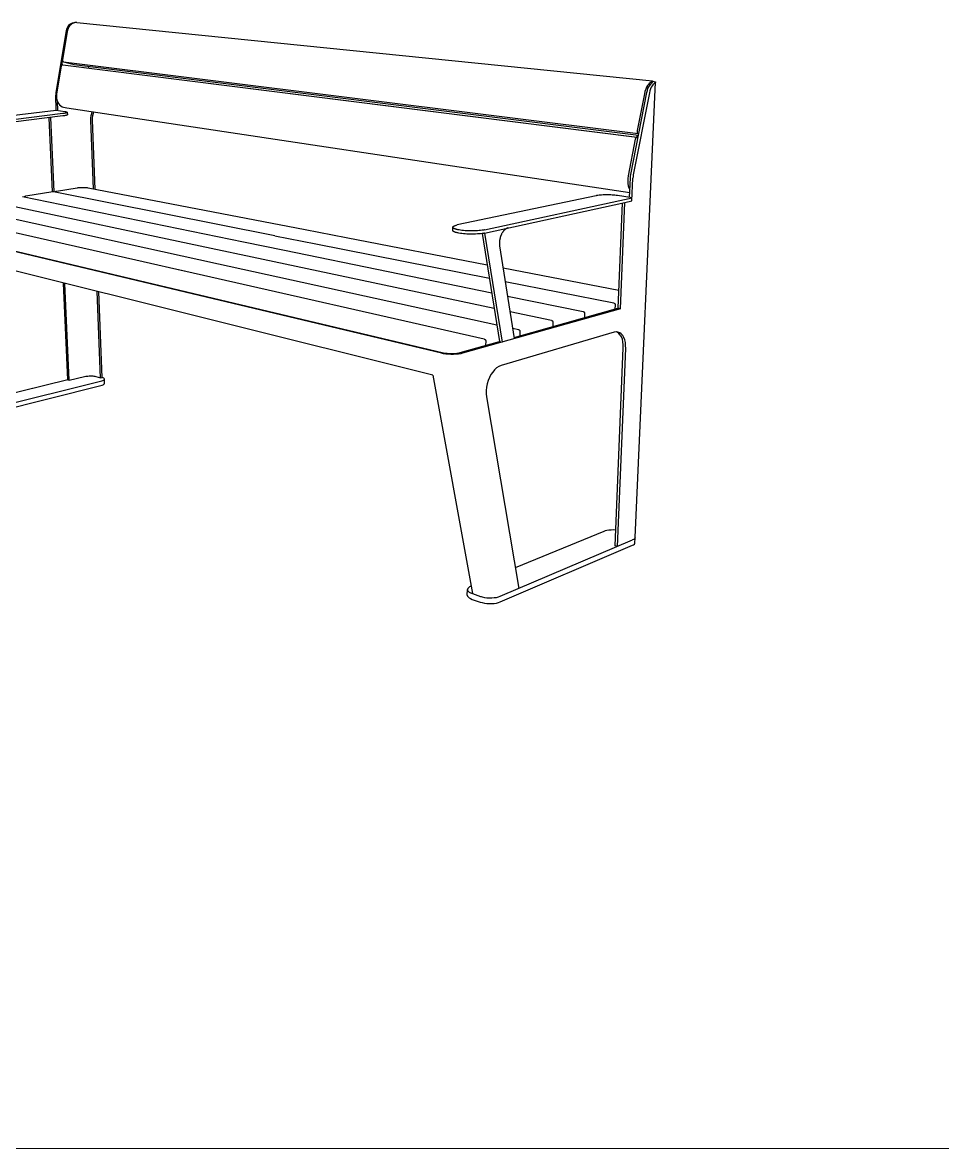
# Model space of a CAD drawing. Header units: millimetres. Extents: x 4001 to 9794, y -321 to 3726.
# Drawn here: x 5040 to 6898, y -321 to 1953 of the extents above; entities that cross this region are included whole.
import ezdxf

# ---------------------------------------------------------------- set-up
doc = ezdxf.new("R2010")
doc.units = ezdxf.units.MM
doc.header["$MEASUREMENT"] = 0
doc.layers.add('Domyślny', color=7, linetype='Continuous', true_color=0x000000)
doc.layers.add('Utwórz2D linie widoczne', color=7, linetype='Continuous', true_color=0x000000)

msp = doc.modelspace()

# ---------------------------------------------------------------- linework, layer by layer
at = {"layer": 'Domyślny'}
msp.add_line((5964.8, 794), (5966.6, 793.5), dxfattribs=at)
at = {"layer": 'Domyślny', "color": 18, "lineweight": 15, "true_color": 0x000000}
msp.add_line((9788.8, -321.4), (4001.5, -321.4), dxfattribs=at)
at = {"layer": 'Utwórz2D linie widoczne'}
for p, q in [((5128.7, 1937.2), (5107.7, 1811.6)), ((5130.6, 1934.5), (5121.1, 1878.2)), ((5129.4, 1940.1), (5128.7, 1937.2)), ((5130.4, 1942.9), (5129.4, 1940.1)), ((5131.8, 1945.5), (5130.4, 1942.9)), ((5131.4, 1938), (5130.6, 1934.5)), ((5132.6, 1941.3), (5131.4, 1938)), ((5133.5, 1947.7), (5131.8, 1945.5)), ((5134.1, 1944.3), (5132.6, 1941.3)), ((5134.8, 1948.9), (5133.5, 1947.7)), ((5136.1, 1947), (5134.1, 1944.3)), ((5134.6, 1944.9), (5134.7, 1945.2)), ((5134.7, 1945.2), (5135.4, 1946)), ((5135.5, 1949.5), (5134.8, 1948.9)), ((5136.5, 1950.2), (5135.5, 1949.5)), ((5137.6, 1948.6), (5136.1, 1947)), ((5136.4, 1947.4), (5136.5, 1947.4)), ((5136.4, 1947.3), (5136.4, 1947.4)), ((5137.6, 1950.7), (5136.5, 1950.2)), ((5137.9, 1950.9), (5137.6, 1950.7)), ((5139.2, 1950.1), (5137.6, 1948.6)), ((5139.2, 1951.4), (5137.9, 1950.9)), ((5140.6, 1951.8), (5139.2, 1951.4)), ((5140.7, 1951.1), (5139.2, 1950.1)), ((5142.2, 1952), (5140.6, 1951.8)), ((5142.1, 1951.9), (5140.7, 1951.1)), ((5142.6, 1952.1), (5142.1, 1951.9)), ((5142.5, 1952), (5142.2, 1952)), ((5142.2, 1952), (5142.4, 1952)), ((5144, 1952.6), (5142.6, 1952.1)), ((5145.1, 1953), (5144, 1952.6)), ((5145.8, 1953.1), (5145.1, 1953)), ((5146.9, 1953.3), (5145.8, 1953.1)), ((5147.3, 1953.3), (5146.9, 1953.3)), ((5149.4, 1953.3), (5147.3, 1953.3)), ((5149.9, 1953.3), (5149.4, 1953.3)), ((5150.2, 1953.3), (5149.9, 1953.3)), ((5150.2, 1953.3), (6312.1, 1835.2)), ((5118.8, 1865.7), (5118.6, 1865.1)), ((5119, 1866.3), (5118.8, 1865.7)), ((5119.3, 1866.8), (5119, 1866.3)), ((5119.7, 1867.3), (5119.3, 1866.8)), ((5120.1, 1867.7), (5119.7, 1867.3)), ((5119.9, 1867.5), (5121.3, 1875.9)), ((5120.6, 1867.9), (5120.1, 1867.7)), ((5121.1, 1868.1), (5120.6, 1867.9)), ((5121.1, 1878.2), (5121.1, 1877.5)), ((5121.1, 1877.5), (5121.1, 1876.9)), ((5121.1, 1876.9), (5121.2, 1876.3)), ((5121.6, 1868.1), (5121.1, 1868.1)), ((5121.2, 1876.3), (5121.4, 1875.7)), ((5121.4, 1875.7), (5121.7, 1875.1)), ((5121.6, 1868.1), (6280.9, 1721.9)), ((5122.1, 1868.1), (5121.6, 1868.1)), ((5121.7, 1875.1), (5122, 1874.7)), ((5122, 1874.7), (5122.5, 1874.3)), ((5122.1, 1868.1), (6281.4, 1721.8)), ((5122.5, 1874.3), (5122.9, 1874)), ((5122.9, 1874), (5123.4, 1873.8)), ((5123.4, 1873.8), (5145, 1868.7)), ((5123.4, 1873.8), (6283.2, 1729.4)), ((5144.6, 1868.5), (6284.1, 1725.8)), ((5118.6, 1865.1), (5109.2, 1809)), ((5174.4, 1861.5), (5174.3, 1865.1)), ((6277.3, 913), (6318.6, 1832.8)), ((6300.4, 1822.4), (6298.6, 1818.4)), ((6302.5, 1826), (6300.4, 1822.4)), ((6304.1, 1828.2), (6302.5, 1826)), ((6303.3, 1819.7), (6304.9, 1823.1)), ((6305.9, 1830.1), (6304.1, 1828.2)), ((6304.9, 1823.1), (6306.8, 1826.1)), ((6307.4, 1831.5), (6305.9, 1830.1)), ((6306.8, 1826.1), (6308.1, 1827.8)), ((6308.9, 1832.6), (6307.4, 1831.5)), ((6308.1, 1827.8), (6308.7, 1828.6)), ((6310, 1822.6), (6308.3, 1819.2)), ((6308.7, 1828.6), (6309.6, 1829.5)), ((6309.3, 1832.9), (6308.9, 1832.6)), ((6310.7, 1833.7), (6309.3, 1832.9)), ((6309.6, 1829.5), (6310, 1829.9)), ((6310, 1829.9), (6310.6, 1830.5)), ((6311.8, 1825.6), (6310, 1822.6)), ((6310.6, 1830.5), (6311.3, 1831.3)), ((6311.8, 1834.2), (6310.7, 1833.7)), ((6311.3, 1831.3), (6311.4, 1831.4)), ((6311.4, 1831.4), (6311.8, 1832)), ((6312.3, 1834.3), (6311.8, 1834.2)), ((6311.8, 1832), (6312.2, 1832.3)), ((6313.2, 1827.3), (6311.8, 1825.6)), ((6312.1, 1835.2), (6312.2, 1835.2)), ((6312.2, 1835.2), (6312.5, 1834.8)), ((6312.2, 1835.2), (6312.2, 1835.2)), ((6312.2, 1832.5), (6312.4, 1832.8)), ((6312.2, 1832.3), (6312.2, 1832.5)), ((6312.5, 1834.7), (6312.3, 1834.3)), ((6312.4, 1834.9), (6313, 1834.8)), ((6312.4, 1832.9), (6312.5, 1834.8)), ((6312.4, 1832.8), (6312.4, 1832.9)), ((6312.5, 1834.8), (6312.5, 1834.7)), ((6313, 1834.8), (6315.3, 1834.3)), ((6313.8, 1828.1), (6313.2, 1827.3)), ((6314.7, 1829), (6313.8, 1828.1)), ((6315.6, 1829.8), (6314.7, 1829)), ((6315.3, 1834.3), (6317.1, 1833.8)), ((6315.7, 1830), (6315.6, 1829.8)), ((6316.5, 1830.8), (6315.7, 1830)), ((6317.3, 1831.4), (6316.5, 1830.8)), ((6317.1, 1833.8), (6318.2, 1833.3)), ((6317.8, 1831.9), (6317.3, 1831.4)), ((6318.3, 1832.2), (6317.8, 1831.9)), ((6318.2, 1833.3), (6318.6, 1832.8)), ((6318.6, 1832.8), (6318.3, 1832.2)), ((6318.3, 1832.2), (6318.3, 1832.2)), ((5107.7, 1811.6), (5107.4, 1809.2)), ((5107.4, 1809.2), (5107.4, 1806.7)), ((5108.6, 1776.2), (5107.4, 1806.7)), ((5109.2, 1809), (5108.8, 1804.9)), ((5108.8, 1804.9), (5109, 1800.9)), ((5109, 1800.9), (5109.7, 1797)), ((6268.6, 1646.1), (6301, 1812.1)), ((6306.1, 1811.6), (6273.6, 1645.4)), ((6296, 1809.4), (6281.4, 1735)), ((6297.1, 1814), (6296, 1809.4)), ((6298.6, 1818.4), (6297.1, 1814)), ((6301, 1812.1), (6302, 1816)), ((6302, 1816), (6303.3, 1819.7)), ((6307, 1815.5), (6306.1, 1811.6)), ((6308.3, 1819.2), (6307, 1815.5)), ((4812, 1740.3), (5108.6, 1776.2)), ((5108.6, 1776.2), (5125.8, 1773.6)), ((5109.7, 1797), (5111, 1793.3)), ((5111.5, 1775.8), (5110.7, 1794.1)), ((5111, 1793.3), (5112.7, 1790)), ((5112.7, 1790), (5114.9, 1787.2)), ((5114.9, 1787.2), (5117.5, 1784.9)), ((5117.5, 1784.9), (5120.3, 1783.2)), ((5120.3, 1783.2), (5123.4, 1782.2)), ((5123.4, 1782.2), (5129.9, 1780.8)), ((5129.9, 1780.8), (6266.6, 1610)), ((5121.6, 1769.2), (4842.8, 1734.8)), ((5121.8, 1764.5), (4843.1, 1729.9)), ((5100.9, 1611.6), (5094.4, 1761.1)), ((5097.2, 1761.4), (5103.7, 1611.5)), ((5123.2, 1769.4), (5121.6, 1769.2)), ((5123.7, 1764.7), (5121.8, 1764.5)), ((5124.8, 1769.6), (5123.2, 1769.4)), ((5125.4, 1765), (5123.7, 1764.7)), ((5126.2, 1769.9), (5124.8, 1769.6)), ((5126.2, 1765.2), (5125.4, 1765)), ((5125.8, 1773.6), (5126.4, 1773.5)), ((5126.8, 1770), (5126.2, 1769.9)), ((5127, 1765.3), (5126.2, 1765.2)), ((5126.4, 1773.5), (5127, 1773.4)), ((5127.5, 1770.2), (5126.8, 1770)), ((5127, 1773.4), (5127.5, 1773.3)), ((5127.7, 1765.5), (5127, 1765.3)), ((5127.5, 1773.3), (5128.1, 1773.2)), ((5128, 1770.3), (5127.5, 1770.2)), ((5128.3, 1765.7), (5127.7, 1765.5)), ((5128.5, 1770.5), (5128, 1770.3)), ((5128.1, 1773.2), (5128.6, 1773.1)), ((5128.6, 1765.8), (5128.3, 1765.7)), ((5128.8, 1770.5), (5128.5, 1770.5)), ((5128.6, 1773.1), (5128.8, 1773)), ((5128.9, 1765.9), (5128.6, 1765.8)), ((5128.8, 1773), (5129, 1772.9)), ((5129, 1770.6), (5128.8, 1770.5)), ((5129.2, 1766), (5128.9, 1765.9)), ((5129, 1772.9), (5129.2, 1772.9)), ((5129.2, 1770.7), (5129, 1770.6)), ((5129.2, 1772.9), (5129.4, 1772.8)), ((5129.4, 1770.8), (5129.2, 1770.7)), ((5129.4, 1766), (5129.2, 1766)), ((5129.4, 1772.8), (5129.6, 1772.7)), ((5129.6, 1770.8), (5129.4, 1770.8)), ((5129.7, 1766.1), (5129.4, 1766)), ((5129.6, 1772.7), (5129.7, 1772.7)), ((5129.8, 1770.9), (5129.6, 1770.8)), ((5129.7, 1772.7), (5129.8, 1772.6)), ((5129.8, 1766.2), (5129.7, 1766.1)), ((5129.8, 1772.6), (5129.9, 1772.6)), ((5129.9, 1771), (5129.8, 1770.9)), ((5129.9, 1766.2), (5129.8, 1766.2)), ((5129.9, 1772.6), (5130, 1772.6)), ((5130, 1771), (5129.9, 1771)), ((5130, 1766.3), (5129.9, 1766.2)), ((5130, 1772.6), (5130, 1772.5)), ((5130, 1772.5), (5130.1, 1772.5)), ((5130.1, 1771.1), (5130, 1771)), ((5130, 1771), (5130, 1771)), ((5130.1, 1766.3), (5130, 1766.3)), ((5130.1, 1772.5), (5130.2, 1772.4)), ((5130.2, 1771.1), (5130.1, 1771.1)), ((5130.2, 1766.4), (5130.1, 1766.3)), ((5130.2, 1772.4), (5130.2, 1772.4)), ((5130.2, 1772.4), (5130.3, 1772.4)), ((5130.3, 1771.2), (5130.2, 1771.2)), ((5130.2, 1771.2), (5130.2, 1771.1)), ((5130.3, 1766.5), (5130.2, 1766.4)), ((5130.2, 1766.4), (5130.2, 1766.4)), ((5130.3, 1772.4), (5130.3, 1772.4)), ((5130.3, 1772.4), (5130.3, 1772.3)), ((5130.3, 1772.3), (5130.4, 1772.3)), ((5130.4, 1771.3), (5130.3, 1771.3)), ((5130.3, 1771.3), (5130.3, 1771.2)), ((5130.4, 1766.5), (5130.3, 1766.5)), ((5130.4, 1772.3), (5130.4, 1772.3)), ((5130.4, 1772.3), (5130.4, 1772.3)), ((5130.4, 1772.3), (5130.4, 1772.3)), ((5130.4, 1772.3), (5130.5, 1772.2)), ((5130.5, 1771.4), (5130.4, 1771.3)), ((5130.4, 1771.3), (5130.4, 1771.3)), ((5130.4, 1771.3), (5130.4, 1771.3)), ((5130.4, 1771.3), (5130.4, 1771.3)), ((5130.5, 1766.6), (5130.4, 1766.5)), ((5130.4, 1766.5), (5130.4, 1766.5)), ((5130.5, 1772.2), (5130.5, 1772.2)), ((5130.5, 1772.2), (5130.5, 1772.2)), ((5130.5, 1772.2), (5130.5, 1772.2)), ((5130.5, 1772.2), (5130.5, 1772.2)), ((5130.5, 1772.2), (5130.6, 1772.1)), ((5130.6, 1771.5), (5130.5, 1771.4)), ((5130.5, 1771.4), (5130.5, 1771.4)), ((5130.5, 1771.4), (5130.5, 1771.4)), ((5130.5, 1771.4), (5130.5, 1771.4)), ((5130.5, 1771.4), (5130.5, 1771.4)), ((5130.6, 1766.6), (5130.5, 1766.6)), ((5130.5, 1766.6), (5130.5, 1766.6)), ((5130.5, 1766.6), (5130.5, 1766.6)), ((5130.6, 1772.1), (5130.6, 1772.1)), ((5130.6, 1772.1), (5130.6, 1772.1)), ((5130.6, 1772.1), (5130.6, 1772.1)), ((5130.6, 1772.1), (5130.6, 1772.1)), ((5130.6, 1772.1), (5130.6, 1772)), ((5130.6, 1772), (5130.6, 1772)), ((5130.6, 1772), (5130.6, 1772)), ((5130.6, 1772), (5130.7, 1772)), ((5130.7, 1771.6), (5130.6, 1771.6)), ((5130.6, 1771.6), (5130.6, 1771.6)), ((5130.6, 1771.6), (5130.6, 1771.6)), ((5130.6, 1771.6), (5130.6, 1771.5)), ((5130.6, 1771.5), (5130.6, 1771.5)), ((5130.6, 1771.5), (5130.6, 1771.5)), ((5130.6, 1771.5), (5130.6, 1771.5)), ((5130.6, 1771.5), (5130.6, 1771.5)), ((5130.7, 1766.7), (5130.6, 1766.7)), ((5130.6, 1766.7), (5130.6, 1766.7)), ((5130.6, 1766.7), (5130.6, 1766.7)), ((5130.6, 1766.7), (5130.6, 1766.6)), ((5130.7, 1772), (5130.7, 1772)), ((5130.7, 1772), (5130.7, 1771.9)), ((5130.7, 1771.9), (5130.7, 1771.9)), ((5130.7, 1771.9), (5130.7, 1771.9)), ((5130.7, 1771.9), (5130.7, 1771.9)), ((5130.7, 1771.9), (5130.7, 1771.9)), ((5130.7, 1771.9), (5130.7, 1771.8)), ((5130.7, 1771.8), (5130.9, 1767.2)), ((5130.7, 1771.8), (5130.7, 1771.8)), ((5130.7, 1771.8), (5130.7, 1771.8)), ((5130.7, 1771.8), (5130.7, 1771.8)), ((5130.7, 1771.8), (5130.7, 1771.8)), ((5130.7, 1771.8), (5130.7, 1771.7)), ((5130.7, 1771.7), (5130.7, 1771.7)), ((5130.7, 1771.7), (5130.7, 1771.7)), ((5130.7, 1771.7), (5130.7, 1771.7)), ((5130.7, 1771.7), (5130.7, 1771.7)), ((5130.7, 1771.7), (5130.7, 1771.6)), ((5130.7, 1771.6), (5130.7, 1771.6)), ((5130.8, 1766.8), (5130.7, 1766.8)), ((5130.7, 1766.8), (5130.7, 1766.8)), ((5130.7, 1766.8), (5130.7, 1766.8)), ((5130.7, 1766.8), (5130.7, 1766.8)), ((5130.7, 1766.8), (5130.7, 1766.7)), ((5130.9, 1767), (5130.8, 1767)), ((5130.8, 1767), (5130.8, 1767)), ((5130.8, 1767), (5130.8, 1767)), ((5130.8, 1767), (5130.8, 1767)), ((5130.8, 1767), (5130.8, 1766.9)), ((5130.8, 1766.9), (5130.8, 1766.9)), ((5130.8, 1766.9), (5130.8, 1766.9)), ((5130.8, 1766.9), (5130.8, 1766.9)), ((5130.8, 1766.9), (5130.8, 1766.9)), ((5130.8, 1766.9), (5130.8, 1766.9)), ((5130.8, 1766.9), (5130.8, 1766.9)), ((5130.8, 1766.9), (5130.8, 1766.9)), ((5130.8, 1766.9), (5130.8, 1766.8)), ((5130.9, 1767.2), (5130.9, 1767.2)), ((5130.9, 1767.2), (5130.9, 1767.2)), ((5130.9, 1767.2), (5130.9, 1767.1)), ((5130.9, 1767.1), (5130.9, 1767.1)), ((5130.9, 1767.1), (5130.9, 1767.1)), ((5130.9, 1767.1), (5130.9, 1767.1)), ((5130.9, 1767.1), (5130.9, 1767.1)), ((5130.9, 1767.1), (5130.9, 1767.1)), ((5130.9, 1767.1), (5130.9, 1767.1)), ((5130.9, 1767.1), (5130.9, 1767.1)), ((5130.9, 1767.1), (5130.9, 1767)), ((5130.9, 1767), (5130.9, 1767)), ((5130.9, 1767), (5130.9, 1767)), ((5130.9, 1767), (5130.9, 1767)), ((5130.9, 1767), (5130.9, 1767)), ((5178.3, 1755.4), (5178.4, 1760.4)), ((5183.5, 1617.4), (5178.3, 1755.4)), ((5178.4, 1760.4), (5179, 1765.2)), ((5179, 1765.2), (5180, 1769.6)), ((5180, 1769.6), (5181.3, 1773.1)), ((5181.9, 1755.9), (5182, 1760.8)), ((5187.1, 1616.7), (5181.9, 1755.9)), ((5182, 1760.8), (5182.6, 1765.6)), ((5182.6, 1765.6), (5183.6, 1770.1)), ((5183.6, 1770.1), (5184.5, 1772.6)), ((6281.4, 1735), (6281.3, 1734.2)), ((6281.3, 1734.2), (6281.3, 1733.3)), ((6281.3, 1733.3), (6281.3, 1732.5)), ((6281.3, 1732.5), (6281.5, 1731.7)), ((6281.5, 1731.7), (6281.7, 1731)), ((6281.7, 1731), (6282, 1730.4)), ((6282, 1730.4), (6282.4, 1729.9)), ((6282.4, 1729.9), (6282.8, 1729.6)), ((6282.8, 1729.6), (6283.2, 1729.4)), ((6283.2, 1729.4), (6284.8, 1729)), ((6277.7, 1717.7), (6263.3, 1643.7)), ((6277.9, 1718.5), (6277.7, 1717.7)), ((6278.2, 1719.3), (6277.9, 1718.5)), ((6278.6, 1720), (6278.2, 1719.3)), ((6279, 1720.7), (6278.6, 1720)), ((6279.4, 1721.2), (6279, 1720.7)), ((6279.9, 1721.5), (6279.4, 1721.2)), ((6280.4, 1721.8), (6279.9, 1721.5)), ((6280.9, 1721.9), (6280.4, 1721.8)), ((6281.4, 1721.8), (6280.9, 1721.9)), ((6281.2, 1721.8), (6281.4, 1726.5)), ((6283.3, 1721.3), (6281.4, 1721.8)), ((6262.5, 1638.4), (6262.3, 1633.1)), ((6263.3, 1643.7), (6262.5, 1638.4)), ((6266.1, 1599.8), (6267.8, 1639.8)), ((6267.8, 1639.8), (6268.1, 1642.9)), ((6268.1, 1642.9), (6268.6, 1646.1)), ((6270.9, 1593), (6272.8, 1639)), ((6273.1, 1642.2), (6272.8, 1639)), ((6273.6, 1645.4), (6273.1, 1642.2)), ((5109.1, 1612.8), (5150.4, 1619.4)), ((5150.4, 1619.4), (5151.7, 1619.5)), ((5151.7, 1619.5), (5153, 1619.7)), ((5153, 1619.7), (5154.4, 1619.8)), ((5154.4, 1619.8), (5155.8, 1620)), ((5155.8, 1620), (5157.4, 1620.1)), ((5157.4, 1620.1), (5159, 1620.1)), ((5159, 1620.1), (5160.6, 1620.2)), ((5160.6, 1620.2), (5162.2, 1620.2)), ((5162.2, 1620.2), (5163.9, 1620.2)), ((5163.9, 1620.2), (5165.4, 1620.2)), ((5165.4, 1620.2), (5167, 1620.1)), ((5167, 1620.1), (5168.4, 1620)), ((5168.4, 1620), (5169.7, 1619.9)), ((5169.7, 1619.9), (5171, 1619.7)), ((5171, 1619.7), (5172.1, 1619.6)), ((5172.1, 1619.6), (5172.6, 1619.5)), ((5172.6, 1619.5), (5173.1, 1619.4)), ((5173.1, 1619.4), (5611.3, 1534.9)), ((6262.3, 1633.1), (6262.6, 1628)), ((6262.6, 1628), (6263.5, 1623.3)), ((6263.5, 1623.3), (6264.9, 1619.1)), ((6264.9, 1619.1), (6266.7, 1615.5)), ((6266.7, 1615.5), (6266.8, 1615.4)), ((5040.4, 1601.8), (5486.6, 1510.3)), ((5044.6, 1601), (5044.7, 1601)), ((5044.7, 1601.3), (5044.8, 1601.4)), ((5044.7, 1601.2), (5044.7, 1601.3)), ((5044.7, 1601.1), (5044.7, 1601.2)), ((5044.7, 1601), (5044.7, 1601.1)), ((5044.8, 1601.5), (5044.9, 1601.6)), ((5044.8, 1601.4), (5044.8, 1601.5)), ((5044.9, 1601.6), (5044.9, 1601.7)), ((5044.9, 1601.7), (5045, 1601.7)), ((5045, 1601.8), (5045.1, 1601.9)), ((5045, 1601.7), (5045, 1601.8)), ((5045.1, 1602), (5045.2, 1602.1)), ((5045.1, 1601.9), (5045.1, 1602)), ((5045.2, 1602.1), (5045.3, 1602.2)), ((5045.2, 1602.1), (5045.2, 1602.1)), ((5045.3, 1602.2), (5045.4, 1602.3)), ((5045.4, 1602.3), (5045.5, 1602.4)), ((5045.4, 1602.3), (5045.4, 1602.3)), ((5045.5, 1602.4), (5045.6, 1602.5)), ((5045.6, 1602.5), (5045.7, 1602.5)), ((5045.7, 1602.5), (5045.7, 1602.6)), ((5045.7, 1602.6), (5045.8, 1602.6)), ((5045.8, 1602.6), (5045.9, 1602.7)), ((5045.9, 1602.7), (5046, 1602.7)), ((5046, 1602.7), (5046.1, 1602.8)), ((5046.1, 1602.8), (5046.2, 1602.8)), ((5046.2, 1602.8), (5046.2, 1602.9)), ((5046.2, 1602.9), (5046.3, 1602.9)), ((5046.3, 1602.9), (5046.4, 1602.9)), ((5046.4, 1602.9), (5046.5, 1602.9)), ((5046.5, 1602.9), (5046.6, 1603)), ((5046.6, 1603), (5046.7, 1603)), ((5046.7, 1603), (5046.8, 1603)), ((5046.8, 1603), (5046.9, 1603)), ((5046.9, 1603), (5101.8, 1611.7)), ((5101.8, 1611.7), (5102.8, 1611.7)), ((5102.8, 1611.7), (5549.9, 1522.8)), ((5106.9, 1610.9), (5107, 1611)), ((5106.9, 1610.9), (5106.9, 1610.9)), ((5107, 1611.2), (5107.1, 1611.3)), ((5107, 1611.1), (5107, 1611.2)), ((5107, 1611), (5107, 1611.1)), ((5107.1, 1611.4), (5107.2, 1611.5)), ((5107.1, 1611.3), (5107.1, 1611.4)), ((5107.2, 1611.6), (5107.3, 1611.7)), ((5107.2, 1611.5), (5107.2, 1611.6)), ((5107.2, 1611.5), (5107.2, 1611.5)), ((5107.3, 1611.7), (5107.4, 1611.8)), ((5107.4, 1611.8), (5107.5, 1611.9)), ((5107.4, 1611.8), (5107.4, 1611.8)), ((5107.5, 1612), (5107.6, 1612.1)), ((5107.5, 1611.9), (5107.5, 1612)), ((5107.6, 1612.1), (5107.7, 1612.1)), ((5107.7, 1612.1), (5107.7, 1612.2)), ((5107.7, 1612.2), (5107.8, 1612.2)), ((5107.8, 1612.2), (5107.9, 1612.3)), ((5107.9, 1612.3), (5107.9, 1612.4)), ((5107.9, 1612.4), (5108, 1612.4)), ((5108, 1612.4), (5108.1, 1612.5)), ((5108.1, 1612.5), (5108.2, 1612.5)), ((5108.2, 1612.5), (5108.3, 1612.6)), ((5108.3, 1612.6), (5108.3, 1612.6)), ((5108.3, 1612.6), (5108.4, 1612.6)), ((5108.4, 1612.6), (5108.5, 1612.7)), ((5108.5, 1612.7), (5108.6, 1612.7)), ((5108.6, 1612.7), (5108.7, 1612.7)), ((5108.7, 1612.7), (5108.8, 1612.8)), ((5108.8, 1612.8), (5108.9, 1612.8)), ((5108.9, 1612.8), (5108.9, 1612.8)), ((5108.9, 1612.8), (5109, 1612.8)), ((5109, 1612.8), (5109.1, 1612.8)), ((6198.6, 1603.5), (5918, 1544.3)), ((5973.4, 1534.4), (6271.1, 1599.1)), ((6199.4, 1603.7), (6198.6, 1603.5)), ((6200.3, 1603.8), (6199.4, 1603.7)), ((6202.3, 1604.1), (6200.3, 1603.8)), ((6204.6, 1604.4), (6202.3, 1604.1)), ((6207, 1604.7), (6204.6, 1604.4)), ((6209.7, 1604.8), (6207, 1604.7)), ((6212.6, 1605), (6209.7, 1604.8)), ((6215.6, 1605.1), (6212.6, 1605)), ((6218.7, 1605.1), (6215.6, 1605.1)), ((6221.8, 1605.1), (6218.7, 1605.1)), ((6225, 1605), (6221.8, 1605.1)), ((6228, 1604.9), (6225, 1605)), ((6231, 1604.7), (6228, 1604.9)), ((6233.9, 1604.5), (6231, 1604.7)), ((6236.6, 1604.2), (6233.9, 1604.5)), ((6239.1, 1603.9), (6236.6, 1604.2)), ((6241.4, 1603.6), (6239.1, 1603.9)), ((6271.1, 1599.1), (6241.4, 1603.6)), ((6256.3, 1589.9), (6270.9, 1593)), ((4842.3, 1570.5), (5284, 1470.3)), ((4910.2, 1581.3), (5436.3, 1465.9)), ((4976.2, 1591.7), (5421.2, 1497.4)), ((5973.3, 1527.9), (6256.3, 1589.9)), ((6251.3, 1588.8), (6242.6, 1376.2)), ((6247.5, 1375.2), (6256.3, 1589.9)), ((5886.1, 1285.1), (4778.3, 1548.9)), ((4782.5, 1549.6), (5890.5, 1286.3)), ((5611.4, 1534.9), (5694.1, 1518.9)), ((5909.1, 1533.3), (5909.2, 1539.8)), ((5909.1, 1533.2), (5909.1, 1533.3)), ((5909.1, 1533.1), (5909.1, 1533.2)), ((5909.1, 1533.2), (5909.1, 1533.2)), ((5909.1, 1533.2), (5909.1, 1533.2)), ((5909.1, 1533.2), (5909.1, 1533.2)), ((5909.1, 1533), (5909.1, 1533.1)), ((5909.1, 1533.1), (5909.1, 1533.1)), ((5909.1, 1533.1), (5909.1, 1533.1)), ((5909.1, 1532.9), (5909.1, 1533)), ((5909.1, 1533), (5909.1, 1533)), ((5909.1, 1533), (5909.1, 1533)), ((5909.1, 1532.8), (5909.1, 1532.9)), ((5909.1, 1532.9), (5909.1, 1532.9)), ((5909.1, 1532.9), (5909.1, 1532.9)), ((5909.2, 1532.8), (5909.1, 1532.8)), ((5909.1, 1532.8), (5909.1, 1532.8)), ((5909.2, 1540.1), (5909.2, 1540.2)), ((5909.2, 1540.2), (5909.2, 1540.2)), ((5909.2, 1540.2), (5909.3, 1540.2)), ((5909.2, 1540), (5909.2, 1540.1)), ((5909.2, 1540.1), (5909.2, 1540.1)), ((5909.2, 1539.9), (5909.2, 1540)), ((5909.2, 1540), (5909.2, 1540)), ((5909.2, 1540), (5909.2, 1540)), ((5909.2, 1539.8), (5909.2, 1539.9)), ((5909.2, 1539.9), (5909.2, 1539.9)), ((5909.2, 1539.7), (5909.2, 1539.8)), ((5909.2, 1539.8), (5909.2, 1539.8)), ((5909.2, 1539.6), (5909.2, 1539.7)), ((5909.2, 1539.7), (5909.2, 1539.7)), ((5909.2, 1539.7), (5909.2, 1539.7)), ((5909.2, 1539.5), (5909.2, 1539.6)), ((5909.2, 1539.6), (5909.2, 1539.6)), ((5909.2, 1539.4), (5909.2, 1539.5)), ((5909.2, 1539.5), (5909.2, 1539.5)), ((5909.2, 1539.3), (5909.2, 1539.4)), ((5909.2, 1539.4), (5909.2, 1539.4)), ((5909.2, 1539.4), (5909.2, 1539.4)), ((5909.3, 1539.3), (5909.2, 1539.3)), ((5909.2, 1532.7), (5909.2, 1532.8)), ((5909.2, 1532.6), (5909.2, 1532.7)), ((5909.2, 1532.7), (5909.2, 1532.7)), ((5909.3, 1532.5), (5909.2, 1532.6)), ((5909.2, 1532.6), (5909.2, 1532.6)), ((5909.2, 1532.6), (5909.2, 1532.6)), ((5909.3, 1540.4), (5909.3, 1540.5)), ((5909.3, 1540.5), (5909.4, 1540.5)), ((5909.3, 1540.3), (5909.3, 1540.4)), ((5909.3, 1540.4), (5909.3, 1540.4)), ((5909.3, 1540.2), (5909.3, 1540.3)), ((5909.3, 1540.3), (5909.3, 1540.3)), ((5909.3, 1539.2), (5909.3, 1539.3)), ((5909.3, 1539.1), (5909.3, 1539.2)), ((5909.3, 1539.2), (5909.3, 1539.2)), ((5909.4, 1539), (5909.3, 1539.1)), ((5909.3, 1539.1), (5909.3, 1539.1)), ((5909.3, 1539.1), (5909.3, 1539.1)), ((5909.3, 1532.4), (5909.3, 1532.5)), ((5909.3, 1532.5), (5909.3, 1532.5)), ((5909.4, 1532.3), (5909.3, 1532.4)), ((5909.3, 1532.4), (5909.3, 1532.4)), ((5909.4, 1540.6), (5909.5, 1540.7)), ((5909.4, 1540.5), (5909.4, 1540.6)), ((5909.4, 1540.6), (5909.4, 1540.6)), ((5909.4, 1540.5), (5909.4, 1540.5)), ((5909.4, 1538.9), (5909.4, 1539)), ((5909.4, 1539), (5909.4, 1539)), ((5909.5, 1538.8), (5909.4, 1538.9)), ((5909.4, 1538.9), (5909.4, 1538.9)), ((5909.5, 1532.2), (5909.4, 1532.3)), ((5909.4, 1532.3), (5909.4, 1532.3)), ((5909.4, 1532.3), (5909.4, 1532.3)), ((5909.5, 1540.7), (5909.5, 1540.8)), ((5909.5, 1540.8), (5909.6, 1540.8)), ((5909.5, 1540.7), (5909.5, 1540.7)), ((5909.6, 1538.7), (5909.5, 1538.8)), ((5909.5, 1538.8), (5909.5, 1538.8)), ((5909.5, 1538.8), (5909.5, 1538.8)), ((5909.5, 1532.1), (5909.5, 1532.2)), ((5909.5, 1532.2), (5909.5, 1532.2)), ((5909.6, 1532.1), (5909.5, 1532.1)), ((5909.6, 1540.8), (5909.6, 1540.9)), ((5909.6, 1540.9), (5909.7, 1540.9)), ((5909.6, 1540.8), (5909.6, 1540.8)), ((5909.6, 1538.6), (5909.6, 1538.7)), ((5909.6, 1538.7), (5909.6, 1538.7)), ((5909.7, 1538.6), (5909.6, 1538.6)), ((5909.6, 1532), (5909.6, 1532.1)), ((5909.7, 1531.9), (5909.6, 1532)), ((5909.6, 1532), (5909.6, 1532)), ((5909.7, 1540.9), (5909.7, 1541)), ((5909.7, 1541), (5909.8, 1541)), ((5909.7, 1538.5), (5909.7, 1538.6)), ((5909.8, 1538.4), (5909.7, 1538.5)), ((5909.7, 1538.5), (5909.7, 1538.5)), ((5909.8, 1531.8), (5909.7, 1531.9)), ((5909.8, 1541), (5909.8, 1541.1)), ((5909.8, 1541.1), (5909.9, 1541.1)), ((5909.9, 1538.3), (5909.8, 1538.4)), ((5909.9, 1531.7), (5909.8, 1531.8)), ((5909.9, 1541.1), (5910, 1541.2)), ((5910, 1538.3), (5909.9, 1538.3)), ((5910, 1531.7), (5909.9, 1531.7)), ((5910, 1541.2), (5910.1, 1541.3)), ((5910.1, 1538.2), (5910, 1538.3)), ((5910.1, 1531.6), (5910, 1531.7)), ((5910.1, 1541.3), (5910.2, 1541.4)), ((5910.2, 1538.1), (5910.1, 1538.2)), ((5910.2, 1531.5), (5910.1, 1531.6)), ((5910.2, 1541.4), (5910.3, 1541.5)), ((5910.3, 1538), (5910.2, 1538.1)), ((5910.3, 1531.4), (5910.2, 1531.5)), ((5910.3, 1541.5), (5910.4, 1541.6)), ((5910.4, 1537.9), (5910.3, 1538)), ((5910.4, 1531.3), (5910.3, 1531.4)), ((5910.4, 1541.6), (5910.5, 1541.6)), ((5910.5, 1537.8), (5910.4, 1537.9)), ((5910.6, 1531.2), (5910.4, 1531.3)), ((5910.5, 1541.6), (5910.6, 1541.7)), ((5910.7, 1537.7), (5910.5, 1537.8)), ((5910.6, 1541.7), (5910.8, 1541.8)), ((5910.7, 1531.1), (5910.6, 1531.2)), ((5910.8, 1537.7), (5910.7, 1537.7)), ((5910.8, 1531.1), (5910.7, 1531.1)), ((5910.8, 1541.8), (5910.9, 1541.9)), ((5910.9, 1537.6), (5910.8, 1537.7)), ((5911, 1531), (5910.8, 1531.1)), ((5910.9, 1541.9), (5911, 1542)), ((5911.2, 1537.4), (5910.9, 1537.6)), ((5911, 1542), (5911.3, 1542.1)), ((5911.1, 1530.9), (5911, 1531)), ((5911.4, 1530.7), (5911.1, 1530.9)), ((5911.5, 1537.2), (5911.2, 1537.4)), ((5911.3, 1542.1), (5911.7, 1542.3)), ((5911.8, 1530.5), (5911.4, 1530.7)), ((5911.9, 1537.1), (5911.5, 1537.2)), ((5911.7, 1542.3), (5912, 1542.4)), ((5912.1, 1530.4), (5911.8, 1530.5)), ((5912.2, 1536.9), (5911.9, 1537.1)), ((5912, 1542.4), (5912.4, 1542.6)), ((5912.5, 1530.2), (5912.1, 1530.4)), ((5912.6, 1536.7), (5912.2, 1536.9)), ((5912.4, 1542.6), (5912.7, 1542.8)), ((5912.9, 1530), (5912.5, 1530.2)), ((5913, 1536.6), (5912.6, 1536.7)), ((5912.7, 1542.8), (5913.1, 1542.9)), ((5913.3, 1529.9), (5912.9, 1530)), ((5913.4, 1536.4), (5913, 1536.6)), ((5913.1, 1542.9), (5913.5, 1543.1)), ((5913.7, 1529.7), (5913.3, 1529.9)), ((5913.8, 1536.3), (5913.4, 1536.4)), ((5913.5, 1543.1), (5914, 1543.2)), ((5914.7, 1529.4), (5913.7, 1529.7)), ((5914.8, 1535.9), (5913.8, 1536.3)), ((5914, 1543.2), (5914.9, 1543.5)), ((5915.7, 1529.1), (5914.7, 1529.4)), ((5915.8, 1535.6), (5914.8, 1535.9)), ((5914.9, 1543.5), (5915.9, 1543.8)), ((5916.7, 1528.8), (5915.7, 1529.1)), ((5916.9, 1535.3), (5915.8, 1535.6)), ((5915.9, 1543.8), (5916.9, 1544)), ((5917.9, 1528.5), (5916.7, 1528.8)), ((5916.9, 1544), (5918, 1544.3)), ((5918, 1535.1), (5916.9, 1535.3)), ((5919.1, 1528.2), (5917.9, 1528.5)), ((5919.2, 1534.8), (5918, 1535.1)), ((5921.6, 1527.7), (5919.1, 1528.2)), ((5921.7, 1534.3), (5919.2, 1534.8)), ((5924.4, 1527.3), (5921.6, 1527.7)), ((5924.5, 1533.8), (5921.7, 1534.3)), ((5927.4, 1526.9), (5924.4, 1527.3)), ((5927.6, 1533.4), (5924.5, 1533.8)), ((5930.7, 1526.5), (5927.4, 1526.9)), ((5930.8, 1533.1), (5927.6, 1533.4)), ((5934.1, 1526.2), (5930.7, 1526.5)), ((5934.2, 1532.8), (5930.8, 1533.1)), ((5937.6, 1526), (5934.1, 1526.2)), ((5937.7, 1532.5), (5934.2, 1532.8)), ((5941.2, 1525.8), (5937.6, 1526)), ((5941.3, 1532.4), (5937.7, 1532.5)), ((5944.8, 1525.7), (5941.2, 1525.8)), ((5944.9, 1532.3), (5941.3, 1532.4)), ((5948.3, 1525.7), (5944.8, 1525.7)), ((5948.4, 1532.3), (5944.9, 1532.3)), ((5951.8, 1525.8), (5948.3, 1525.7)), ((5951.9, 1532.3), (5948.4, 1532.3)), ((5955.3, 1525.9), (5951.8, 1525.8)), ((5955.4, 1532.4), (5951.9, 1532.3)), ((5958.8, 1526.1), (5955.3, 1525.9)), ((5958.9, 1532.6), (5955.4, 1532.4)), ((5962.1, 1526.3), (5958.8, 1526.1)), ((5962.2, 1532.9), (5958.9, 1532.6)), ((5965.2, 1526.6), (5962.1, 1526.3)), ((5965.4, 1533.2), (5962.2, 1532.9)), ((5968.2, 1527), (5965.2, 1526.6)), ((5968.3, 1533.5), (5965.4, 1533.2)), ((5970.9, 1527.4), (5968.2, 1527)), ((5971, 1534), (5968.3, 1533.5)), ((5968.5, 1527), (6003.8, 1308.9)), ((5972.1, 1527.7), (5970.9, 1527.4)), ((5972.2, 1534.2), (5971, 1534)), ((5973.3, 1527.9), (5972.1, 1527.7)), ((5973.4, 1534.4), (5972.2, 1534.2)), ((5973.3, 1527.9), (6008.8, 1307.8)), ((6007, 1524.7), (6006.7, 1524)), ((6007.3, 1525.4), (6007, 1524.7)), ((6007.6, 1526.1), (6007.3, 1525.4)), ((6008, 1526.8), (6007.6, 1526.1)), ((6008.3, 1527.4), (6008, 1526.8)), ((6008.7, 1528.1), (6008.3, 1527.4)), ((6009.1, 1528.7), (6008.7, 1528.1)), ((6009.5, 1529.3), (6009.1, 1528.7)), ((6009.9, 1529.9), (6009.5, 1529.3)), ((6010.3, 1530.5), (6009.9, 1529.9)), ((6010.7, 1531.1), (6010.3, 1530.5)), ((6011.1, 1531.6), (6010.7, 1531.1)), ((6011.5, 1532.1), (6011.1, 1531.6)), ((6012, 1532.6), (6011.5, 1532.1)), ((6012.4, 1533.1), (6012, 1532.6)), ((6012.8, 1533.6), (6012.4, 1533.1)), ((6013.3, 1534), (6012.8, 1533.6)), ((6013.7, 1534.4), (6013.3, 1534)), ((6014.2, 1534.8), (6013.7, 1534.4)), ((6014.6, 1535.2), (6014.2, 1534.8)), ((6015.1, 1535.5), (6014.6, 1535.2)), ((6015.5, 1535.9), (6015.1, 1535.5)), ((6016, 1536.2), (6015.5, 1535.9)), ((6016.4, 1536.5), (6016, 1536.2)), ((6016.9, 1536.8), (6016.4, 1536.5)), ((6017.3, 1537), (6016.9, 1536.8)), ((6017.8, 1537.2), (6017.3, 1537)), ((6018.2, 1537.4), (6017.8, 1537.2)), ((6018.6, 1537.6), (6018.2, 1537.4)), ((6019.1, 1537.8), (6018.6, 1537.6)), ((6019.3, 1537.9), (6019.1, 1537.8)), ((6019.5, 1538), (6019.3, 1537.9)), ((6019.7, 1538), (6019.5, 1538)), ((6019.9, 1538.1), (6019.7, 1538)), ((6020.1, 1538.1), (6019.9, 1538.1)), ((6020.3, 1538.2), (6020.1, 1538.1)), ((6020.5, 1538.3), (6020.3, 1538.2)), ((6020.8, 1538.3), (6020.5, 1538.3)), ((5868.6, 1240.9), (4780.8, 1512.2)), ((5486.6, 1510.2), (5569.3, 1493.3)), ((5550, 1522.7), (5632.6, 1506.3)), ((5632.7, 1506.3), (5983.1, 1436.6)), ((5694.1, 1518.9), (5978.7, 1464)), ((6003.5, 1511.2), (6003.4, 1510.5)), ((6003.4, 1510.5), (6003.4, 1509.8)), ((6003.4, 1509.8), (6003.4, 1509)), ((6003.4, 1509), (6003.4, 1508.3)), ((6003.4, 1508.3), (6003.4, 1507.6)), ((6003.4, 1507.6), (6003.4, 1506.9)), ((6003.4, 1506.9), (6003.4, 1506.3)), ((6003.4, 1506.3), (6003.4, 1505.6)), ((6003.4, 1505.6), (6003.5, 1505)), ((6003.6, 1512), (6003.5, 1511.2)), ((6003.5, 1505), (6003.5, 1504.3)), ((6003.5, 1504.3), (6003.6, 1503.7)), ((6003.7, 1512.7), (6003.6, 1512)), ((6003.6, 1503.7), (6003.7, 1503.1)), ((6003.8, 1513.5), (6003.7, 1512.7)), ((6003.7, 1503.1), (6003.7, 1502.5)), ((6003.7, 1502.5), (6033.4, 1314.7)), ((6003.9, 1514.2), (6003.8, 1513.5)), ((6004, 1515), (6003.9, 1514.2)), ((6004.1, 1515.7), (6004, 1515)), ((6004.3, 1516.5), (6004.1, 1515.7)), ((6004.5, 1517.3), (6004.3, 1516.5)), ((6004.6, 1518), (6004.5, 1517.3)), ((6004.8, 1518.8), (6004.6, 1518)), ((6005.1, 1519.6), (6004.8, 1518.8)), ((6005.3, 1520.3), (6005.1, 1519.6)), ((6005.5, 1521.1), (6005.3, 1520.3)), ((6005.8, 1521.8), (6005.5, 1521.1)), ((6006.1, 1522.6), (6005.8, 1521.8)), ((6006.4, 1523.3), (6006.1, 1522.6)), ((6006.7, 1524), (6006.4, 1523.3)), ((5421.3, 1497.3), (5503.9, 1479.8)), ((5503.9, 1479.8), (5992.9, 1376.1)), ((5569.4, 1493.3), (5987.9, 1407.4)), ((5284.1, 1470.3), (5366.5, 1451.6)), ((5436.4, 1465.9), (5998.4, 1342.7)), ((6010.8, 1457.8), (6244.1, 1412.8)), ((5355.1, 1454.1), (5972.6, 1314)), ((5131.6, 1231.3), (5123.4, 1426.7)), ((5134.3, 1230.5), (5126.1, 1426.1)), ((6015.2, 1430.2), (6234.1, 1386.7)), ((5197.6, 1235.5), (5191.2, 1409.8)), ((5201.1, 1236.3), (5194.7, 1409)), ((6019.8, 1400.8), (6172.3, 1369.5)), ((6247.5, 1375.2), (5929, 1285.2)), ((6024.8, 1369.4), (6108.2, 1351.7)), ((6033, 1317.1), (6242.6, 1376.2)), ((6172.3, 1369.5), (6172.5, 1369.5)), ((6172.5, 1369.5), (6172.6, 1369.5)), ((6172.6, 1369.5), (6172.7, 1369.4)), ((6172.7, 1369.4), (6172.8, 1369.4)), ((6172.8, 1369.4), (6172.9, 1369.4)), ((6172.9, 1369.4), (6173, 1369.3)), ((6173, 1369.3), (6173.2, 1369.3)), ((6173.2, 1369.3), (6173.3, 1369.2)), ((6173.3, 1369.2), (6173.4, 1369.1)), ((6173.4, 1369.1), (6173.5, 1369.1)), ((6173.5, 1369.1), (6173.6, 1369)), ((6173.6, 1369), (6173.7, 1368.9)), ((6173.7, 1368.9), (6173.8, 1368.9)), ((6173.8, 1368.9), (6173.9, 1368.8)), ((6173.9, 1368.8), (6174, 1368.7)), ((6174, 1368.7), (6174.1, 1368.6)), ((6174.1, 1368.6), (6174.2, 1368.5)), ((6174.2, 1368.5), (6174.3, 1368.4)), ((6174.3, 1368.4), (6174.4, 1368.4)), ((6174.4, 1368.4), (6174.4, 1368.3)), ((6174.4, 1368.3), (6174.5, 1368.2)), ((6174.5, 1368.2), (6174.6, 1368.1)), ((6174.6, 1368.1), (6174.7, 1368)), ((6174.7, 1368), (6174.7, 1367.8)), ((6174.7, 1367.8), (6174.8, 1367.7)), ((6174.8, 1367.7), (6174.9, 1367.6)), ((6174.9, 1367.6), (6174.9, 1367.5)), ((6174.9, 1367.5), (6175, 1367.4)), ((6175, 1367.4), (6175, 1367.3)), ((6175, 1367.3), (6175.1, 1367.2)), ((6175.3, 1365.8), (6175, 1357.1)), ((6175.1, 1367.2), (6175.1, 1367)), ((6175.1, 1367), (6175.1, 1366.9)), ((6175.1, 1366.9), (6175.2, 1366.8)), ((6175.2, 1366.8), (6175.2, 1366.7)), ((6175.2, 1366.7), (6175.2, 1366.6)), ((6175.2, 1366.6), (6175.2, 1366.4)), ((6175.2, 1366.4), (6175.3, 1366.3)), ((6175.3, 1366.3), (6175.3, 1366.2)), ((6175.3, 1366.2), (6175.3, 1366.1)), ((6175.3, 1366.1), (6175.3, 1365.9)), ((6175.3, 1365.9), (6175.3, 1365.8)), ((6234.1, 1386.7), (6234.2, 1386.7)), ((6234.2, 1386.7), (6234.3, 1386.6)), ((6234.3, 1386.6), (6234.4, 1386.6)), ((6234.4, 1386.6), (6234.6, 1386.6)), ((6234.6, 1386.6), (6234.7, 1386.5)), ((6234.7, 1386.5), (6234.8, 1386.5)), ((6234.8, 1386.5), (6234.9, 1386.4)), ((6234.9, 1386.4), (6235, 1386.4)), ((6235, 1386.4), (6235.1, 1386.3)), ((6235.1, 1386.3), (6235.2, 1386.3)), ((6235.2, 1386.3), (6235.3, 1386.2)), ((6235.3, 1386.2), (6235.5, 1386.1)), ((6235.5, 1386.1), (6235.6, 1386.1)), ((6235.6, 1386.1), (6235.6, 1386)), ((6235.6, 1386), (6235.7, 1385.9)), ((6235.7, 1385.9), (6235.8, 1385.8)), ((6235.8, 1385.8), (6235.9, 1385.7)), ((6235.9, 1385.7), (6236, 1385.6)), ((6236, 1385.6), (6236.1, 1385.5)), ((6236.1, 1385.5), (6236.2, 1385.5)), ((6236.2, 1385.5), (6236.3, 1385.4)), ((6236.3, 1385.4), (6236.3, 1385.3)), ((6236.3, 1385.3), (6236.4, 1385.2)), ((6236.4, 1385.2), (6236.5, 1385)), ((6236.5, 1385), (6236.5, 1384.9)), ((6236.5, 1384.9), (6236.6, 1384.8)), ((6236.6, 1384.8), (6236.6, 1384.7)), ((6236.6, 1384.7), (6236.7, 1384.6)), ((6237, 1383), (6236.6, 1374.5)), ((6236.7, 1384.6), (6236.7, 1384.5)), ((6236.7, 1384.5), (6236.8, 1384.4)), ((6236.8, 1384.4), (6236.8, 1384.3)), ((6236.8, 1384.3), (6236.9, 1384.1)), ((6236.9, 1384.1), (6236.9, 1384)), ((6236.9, 1384), (6236.9, 1383.9)), ((6236.9, 1383.9), (6236.9, 1383.8)), ((6236.9, 1383.8), (6237, 1383.7)), ((6237, 1383.7), (6237, 1383.5)), ((6237, 1383.5), (6237, 1383.4)), ((6237, 1383.4), (6237, 1383.3)), ((6237, 1383.3), (6237, 1383.2)), ((6237, 1383.2), (6237, 1383)), ((6247.5, 1375.2), (6242.6, 1376.2)), ((6108.2, 1351.7), (6108.4, 1351.7)), ((6108.4, 1351.7), (6108.5, 1351.6)), ((6108.5, 1351.6), (6108.6, 1351.6)), ((6108.6, 1351.6), (6108.7, 1351.6)), ((6108.7, 1351.6), (6108.9, 1351.5)), ((6108.9, 1351.5), (6109, 1351.5)), ((6109, 1351.5), (6109.1, 1351.4)), ((6109.1, 1351.4), (6109.2, 1351.3)), ((6109.2, 1351.3), (6109.3, 1351.3)), ((6109.3, 1351.3), (6109.4, 1351.2)), ((6109.4, 1351.2), (6109.5, 1351.1)), ((6109.5, 1351.1), (6109.7, 1351.1)), ((6109.7, 1351.1), (6109.8, 1351)), ((6109.8, 1351), (6109.9, 1350.9)), ((6109.9, 1350.9), (6110, 1350.8)), ((6110, 1350.8), (6110.1, 1350.7)), ((6110.1, 1350.7), (6110.1, 1350.6)), ((6110.1, 1350.6), (6110.2, 1350.6)), ((6110.2, 1350.6), (6110.3, 1350.5)), ((6110.3, 1350.5), (6110.4, 1350.4)), ((6110.4, 1350.4), (6110.5, 1350.3)), ((6110.5, 1350.3), (6110.6, 1350.1)), ((6110.6, 1350.1), (6110.6, 1350)), ((6110.6, 1350), (6110.7, 1349.9)), ((6110.7, 1349.9), (6110.8, 1349.8)), ((6110.8, 1349.8), (6110.8, 1349.7)), ((6110.8, 1349.7), (6110.9, 1349.6)), ((6110.9, 1349.6), (6110.9, 1349.5)), ((6110.9, 1349.5), (6111, 1349.3)), ((6111.2, 1347.9), (6110.9, 1339.1)), ((6111, 1349.3), (6111, 1349.2)), ((6111, 1349.2), (6111.1, 1349.1)), ((6111.1, 1349.1), (6111.1, 1349)), ((6111.1, 1349), (6111.1, 1348.8)), ((6111.1, 1348.8), (6111.1, 1348.7)), ((6111.1, 1348.7), (6111.2, 1348.6)), ((6111.2, 1348.6), (6111.2, 1348.4)), ((6111.2, 1348.4), (6111.2, 1348.3)), ((6111.2, 1348.3), (6111.2, 1348.2)), ((6111.2, 1348.2), (6111.2, 1348.1)), ((6111.2, 1348.1), (6111.2, 1347.9)), ((6234.9, 1327.6), (6006.5, 1260.1)), ((6030.1, 1335.7), (6041.7, 1333.2)), ((6041.7, 1333.2), (6041.8, 1333.2)), ((6041.8, 1333.2), (6041.9, 1333.1)), ((6041.9, 1333.1), (6042.1, 1333.1)), ((6042.1, 1333.1), (6042.2, 1333)), ((6042.2, 1333), (6042.3, 1333)), ((6042.3, 1333), (6042.4, 1332.9)), ((6042.4, 1332.9), (6042.6, 1332.9)), ((6042.6, 1332.9), (6042.7, 1332.8)), ((6042.7, 1332.8), (6042.8, 1332.8)), ((6042.8, 1332.8), (6042.9, 1332.7)), ((6042.9, 1332.7), (6043, 1332.6)), ((6043, 1332.6), (6043.1, 1332.6)), ((6043.1, 1332.6), (6043.2, 1332.5)), ((6043.2, 1332.5), (6043.3, 1332.4)), ((6043.3, 1332.4), (6043.4, 1332.3)), ((6043.4, 1332.3), (6043.5, 1332.2)), ((6043.5, 1332.2), (6043.6, 1332.1)), ((6043.6, 1332.1), (6043.7, 1332)), ((6043.7, 1332), (6043.8, 1331.9)), ((6043.8, 1331.9), (6043.9, 1331.8)), ((6043.9, 1331.8), (6044, 1331.7)), ((6044, 1331.7), (6044, 1331.6)), ((6044, 1331.6), (6044.1, 1331.5)), ((6044.1, 1331.5), (6044.2, 1331.4)), ((6044.2, 1331.4), (6044.2, 1331.3)), ((6044.2, 1331.3), (6044.3, 1331.2)), ((6044.3, 1331.2), (6044.4, 1331)), ((6044.4, 1331), (6044.4, 1330.9)), ((6044.4, 1330.9), (6044.5, 1330.8)), ((6044.5, 1330.8), (6044.5, 1330.7)), ((6044.5, 1330.7), (6044.5, 1330.5)), ((6044.5, 1330.5), (6044.6, 1330.4)), ((6044.7, 1329.4), (6044.5, 1320.4)), ((6044.6, 1330.4), (6044.6, 1330.3)), ((6044.6, 1330.3), (6044.6, 1330.2)), ((6044.6, 1330.2), (6044.7, 1330)), ((6044.7, 1330), (6044.7, 1329.9)), ((6044.7, 1329.9), (6044.7, 1329.8)), ((6044.7, 1329.8), (6044.7, 1329.6)), ((6044.7, 1329.6), (6044.7, 1329.5)), ((6044.7, 1329.5), (6044.7, 1329.4)), ((6238.8, 1328.2), (6234.9, 1327.6)), ((6242.6, 1327.9), (6238.8, 1328.2)), ((6241.3, 1327.5), (6239.7, 1328.2)), ((6244.5, 1325.2), (6241.3, 1327.5)), ((6246.1, 1326.5), (6242.6, 1327.9)), ((6247.3, 1322), (6244.5, 1325.2)), ((6249.3, 1324.2), (6246.1, 1326.5)), ((6249.7, 1318.1), (6247.6, 1321.9)), ((6252.2, 1320.9), (6249.3, 1324.2)), ((6254.6, 1317.1), (6252.3, 1321.2)), ((5924, 1286.4), (6003.8, 1308.9)), ((5972.6, 1314), (5972.7, 1313.9)), ((5972.7, 1313.9), (5972.8, 1313.9)), ((5972.8, 1313.9), (5972.9, 1313.9)), ((5972.9, 1313.9), (5973.1, 1313.8)), ((5973.1, 1313.8), (5973.2, 1313.8)), ((5973.2, 1313.8), (5973.3, 1313.7)), ((5973.3, 1313.7), (5973.4, 1313.7)), ((5973.4, 1313.7), (5973.6, 1313.6)), ((5973.6, 1313.6), (5973.7, 1313.5)), ((5973.7, 1313.5), (5973.8, 1313.5)), ((5973.8, 1313.5), (5973.9, 1313.4)), ((5973.9, 1313.4), (5974, 1313.3)), ((5974, 1313.3), (5974.1, 1313.2)), ((5974.1, 1313.2), (5974.2, 1313.1)), ((5974.2, 1313.1), (5974.3, 1313.1)), ((5974.3, 1313.1), (5974.4, 1313)), ((5974.4, 1313), (5974.5, 1312.9)), ((5974.5, 1312.9), (5974.6, 1312.8)), ((5974.6, 1312.8), (5974.7, 1312.7)), ((5974.7, 1312.7), (5974.8, 1312.6)), ((5974.8, 1312.6), (5974.8, 1312.5)), ((5974.8, 1312.5), (5974.9, 1312.4)), ((5974.9, 1312.4), (5975, 1312.2)), ((5975, 1312.2), (5975.1, 1312.1)), ((5975.1, 1312.1), (5975.1, 1312)), ((5975.1, 1312), (5975.2, 1311.9)), ((5975.2, 1311.9), (5975.2, 1311.8)), ((5975.2, 1311.8), (5975.3, 1311.6)), ((5975.3, 1311.6), (5975.3, 1311.5)), ((5975.3, 1311.5), (5975.4, 1311.4)), ((5975.4, 1311.4), (5975.4, 1311.3)), ((5975.4, 1311.3), (5975.5, 1311.1)), ((5975.6, 1310.1), (5975.4, 1300.9)), ((5975.5, 1311.1), (5975.5, 1311)), ((5975.5, 1311), (5975.5, 1310.9)), ((5975.5, 1310.9), (5975.5, 1310.8)), ((5975.5, 1310.8), (5975.6, 1310.6)), ((5975.6, 1310.6), (5975.6, 1310.5)), ((5975.6, 1310.5), (5975.6, 1310.4)), ((5975.6, 1310.4), (5975.6, 1310.2)), ((5975.6, 1310.2), (5975.6, 1310.1)), ((6003.8, 1308.9), (6008.8, 1307.8)), ((6251.5, 1313.3), (6249.7, 1318.1)), ((6252.7, 1308), (6251.5, 1313.3)), ((6253.4, 1302.1), (6252.7, 1308)), ((6253.4, 1295.9), (6253.4, 1302.1)), ((6256.4, 1312.3), (6254.6, 1317.1)), ((6257.6, 1306.9), (6256.4, 1312.3)), ((6258.2, 1301.1), (6257.6, 1306.9)), ((6258.3, 1294.9), (6258.2, 1301.1)), ((5890.4, 1284.2), (5886.1, 1285.1)), ((5895.2, 1283.5), (5890.4, 1284.2)), ((5890.5, 1286.3), (5893.8, 1285.6)), ((5893.8, 1285.6), (5897.6, 1285.1)), ((5900.3, 1283.1), (5895.2, 1283.5)), ((5897.6, 1285.1), (5901.5, 1284.7)), ((5905.5, 1282.9), (5900.3, 1283.1)), ((5901.5, 1284.7), (5905.7, 1284.6)), ((5910.8, 1282.9), (5905.5, 1282.9)), ((5905.7, 1284.6), (5909.8, 1284.6)), ((5909.8, 1284.6), (5913.8, 1284.8)), ((5916, 1283.2), (5910.8, 1282.9)), ((5913.8, 1284.8), (5917.6, 1285.2)), ((5920.8, 1283.6), (5916, 1283.2)), ((5917.6, 1285.2), (5921.1, 1285.7)), ((5925.2, 1284.3), (5920.8, 1283.6)), ((5921.1, 1285.7), (5924, 1286.4)), ((5929, 1285.2), (5925.2, 1284.3)), ((6236.7, 896.2), (6253.4, 1295.9)), ((6241.4, 894.8), (6258.3, 1294.9)), ((5993.6, 1251.8), (5989.7, 1247.2)), ((5997.7, 1255.5), (5993.6, 1251.8)), ((6002.1, 1258.2), (5997.7, 1255.5)), ((6006.5, 1260.1), (6002.1, 1258.2)), ((4929.5, 1161.8), (5198, 1228.5)), ((5131.6, 1231.3), (4934.1, 1183.1)), ((5131.6, 1231.3), (5134.3, 1230.5)), ((5134.3, 1230.5), (5165.8, 1238.2)), ((5165.8, 1238.2), (5167.9, 1238.6)), ((5167.9, 1238.6), (5170.1, 1239)), ((5170.1, 1239), (5172.5, 1239.2)), ((5172.5, 1239.2), (5175, 1239.4)), ((5175, 1239.4), (5177.5, 1239.5)), ((5177.5, 1239.5), (5180, 1239.4)), ((5180, 1239.4), (5182.3, 1239.3)), ((5182.3, 1239.3), (5184.5, 1239)), ((5184.5, 1239), (5186.5, 1238.7)), ((5186.5, 1238.7), (5188.2, 1238.3)), ((5188.2, 1238.3), (5197.6, 1235.5)), ((5197.6, 1235.5), (5201.1, 1236.3)), ((5198, 1228.5), (5200.6, 1229.3)), ((5200.6, 1229.3), (5202.7, 1230.1)), ((5203.1, 1235.6), (5201.1, 1236.3)), ((5202.7, 1230.1), (5204.3, 1231)), ((5204.5, 1234.8), (5203.1, 1235.6)), ((5204.3, 1231), (5205.3, 1232)), ((5205.4, 1233.9), (5204.5, 1234.8)), ((5205.3, 1232), (5205.6, 1232.9)), ((5205.6, 1232.9), (5205.4, 1233.9)), ((5205.9, 1224.4), (5205.6, 1232.9)), ((5868.6, 1240.9), (5948.7, 799.5)), ((5868.7, 1240.9), (5868.6, 1240.9)), ((5980.5, 1229.8), (5978.5, 1223.2)), ((5983.1, 1236.2), (5980.5, 1229.8)), ((5986.2, 1242), (5983.1, 1236.2)), ((5989.7, 1247.2), (5986.2, 1242)), ((4930, 1152.8), (5198.3, 1220)), ((5198.3, 1220), (5200.9, 1220.8)), ((5200.9, 1220.8), (5203, 1221.6)), ((5203, 1221.6), (5204.6, 1222.5)), ((5204.6, 1222.5), (5205.6, 1223.5)), ((5205.6, 1223.5), (5205.9, 1224.4)), ((5977.2, 1216.5), (5976.5, 1209.7)), ((5976.5, 1209.7), (5976.5, 1203.1)), ((5978.5, 1223.2), (5977.2, 1216.5)), ((5976.5, 1203.1), (5977.2, 1196.8)), ((5977.2, 1196.8), (6042.2, 810.1)), ((6213.9, 925.3), (6035.2, 851.6)), ((6216.9, 926.4), (6213.9, 925.3)), ((6220.5, 927.2), (6216.9, 926.4)), ((6224.5, 927.7), (6220.5, 927.2)), ((6228.8, 928), (6224.5, 927.7)), ((6233.4, 928.1), (6228.8, 928)), ((6237.9, 927.8), (6233.4, 928.1)), ((6238, 927.8), (6237.9, 927.8)), ((6276, 910.3), (6274.4, 909)), ((6277, 911.6), (6276, 910.3)), ((6276.1, 910.5), (6276.3, 910.6)), ((6276.3, 910.6), (6276.5, 911)), ((6276.7, 901.4), (6277.2, 912.1)), ((6277.3, 913), (6277, 911.6)), ((6277, 911.9), (6277.2, 912.1)), ((6277.2, 912.1), (6277.2, 912.5)), ((6004.7, 782.7), (6271.8, 897.2)), ((6005, 794.2), (6272.2, 907.9)), ((6241.4, 894.8), (6236.7, 896.2)), ((6271.8, 897.2), (6274.2, 898.4)), ((6272.3, 907.9), (6272.2, 907.9)), ((6274.4, 909), (6272.3, 907.9)), ((6274.2, 898.4), (6275.8, 899.8)), ((6274.5, 909.1), (6274.6, 909.2)), ((6274.6, 909.2), (6275, 909.5)), ((6275.8, 899.8), (6276.7, 901.4)), ((5938.5, 796.5), (5938.8, 808)), ((5938.5, 796.5), (5938.9, 794.7)), ((5939.2, 809.8), (5938.8, 808)), ((5938.8, 808), (5939.1, 806.1)), ((5939.1, 806.1), (5940.4, 804.3)), ((5940.6, 811.5), (5939.2, 809.8)), ((5940.4, 804.3), (5942.4, 802.6)), ((5942.7, 813.1), (5940.6, 811.5)), ((5942.4, 802.6), (5945.2, 801)), ((5945.5, 814.6), (5942.7, 813.1)), ((5945.2, 801), (5948.7, 799.5)), ((5945.9, 814.7), (5945.5, 814.6)), ((5948.7, 799.5), (5964.8, 794)), ((5938.9, 794.7), (5940.1, 792.8)), ((5940.1, 792.8), (5942.2, 791.1)), ((5942.2, 791.1), (5945, 789.5)), ((5945, 789.5), (5948.5, 788)), ((5948.5, 788), (5964.5, 782.5)), ((5964.5, 782.5), (5968.6, 781.3)), ((5966.6, 793.5), (5968.8, 792.8)), ((5968.6, 781.3), (5973.1, 780.3)), ((5968.8, 792.8), (5973.3, 791.9)), ((5973.1, 780.3), (5977.9, 779.7)), ((5973.3, 791.9), (5978.2, 791.3)), ((5977.9, 779.7), (5982.9, 779.4)), ((5978.2, 791.3), (5983.1, 791)), ((5982.9, 779.4), (5987.8, 779.5)), ((5983.1, 791), (5988.1, 791)), ((5987.8, 779.5), (5992.6, 779.8)), ((5988.1, 791), (5992.9, 791.4)), ((5992.6, 779.8), (5997.2, 780.5)), ((5992.9, 791.4), (5997.4, 792)), ((5997.2, 780.5), (6001.2, 781.5)), ((5997.4, 792), (6001.5, 793)), ((6001.2, 781.5), (6004.7, 782.7)), ((6001.5, 793), (6005, 794.2))]:
    msp.add_line(p, q, dxfattribs=at)

doc.saveas('drawing.dxf')
